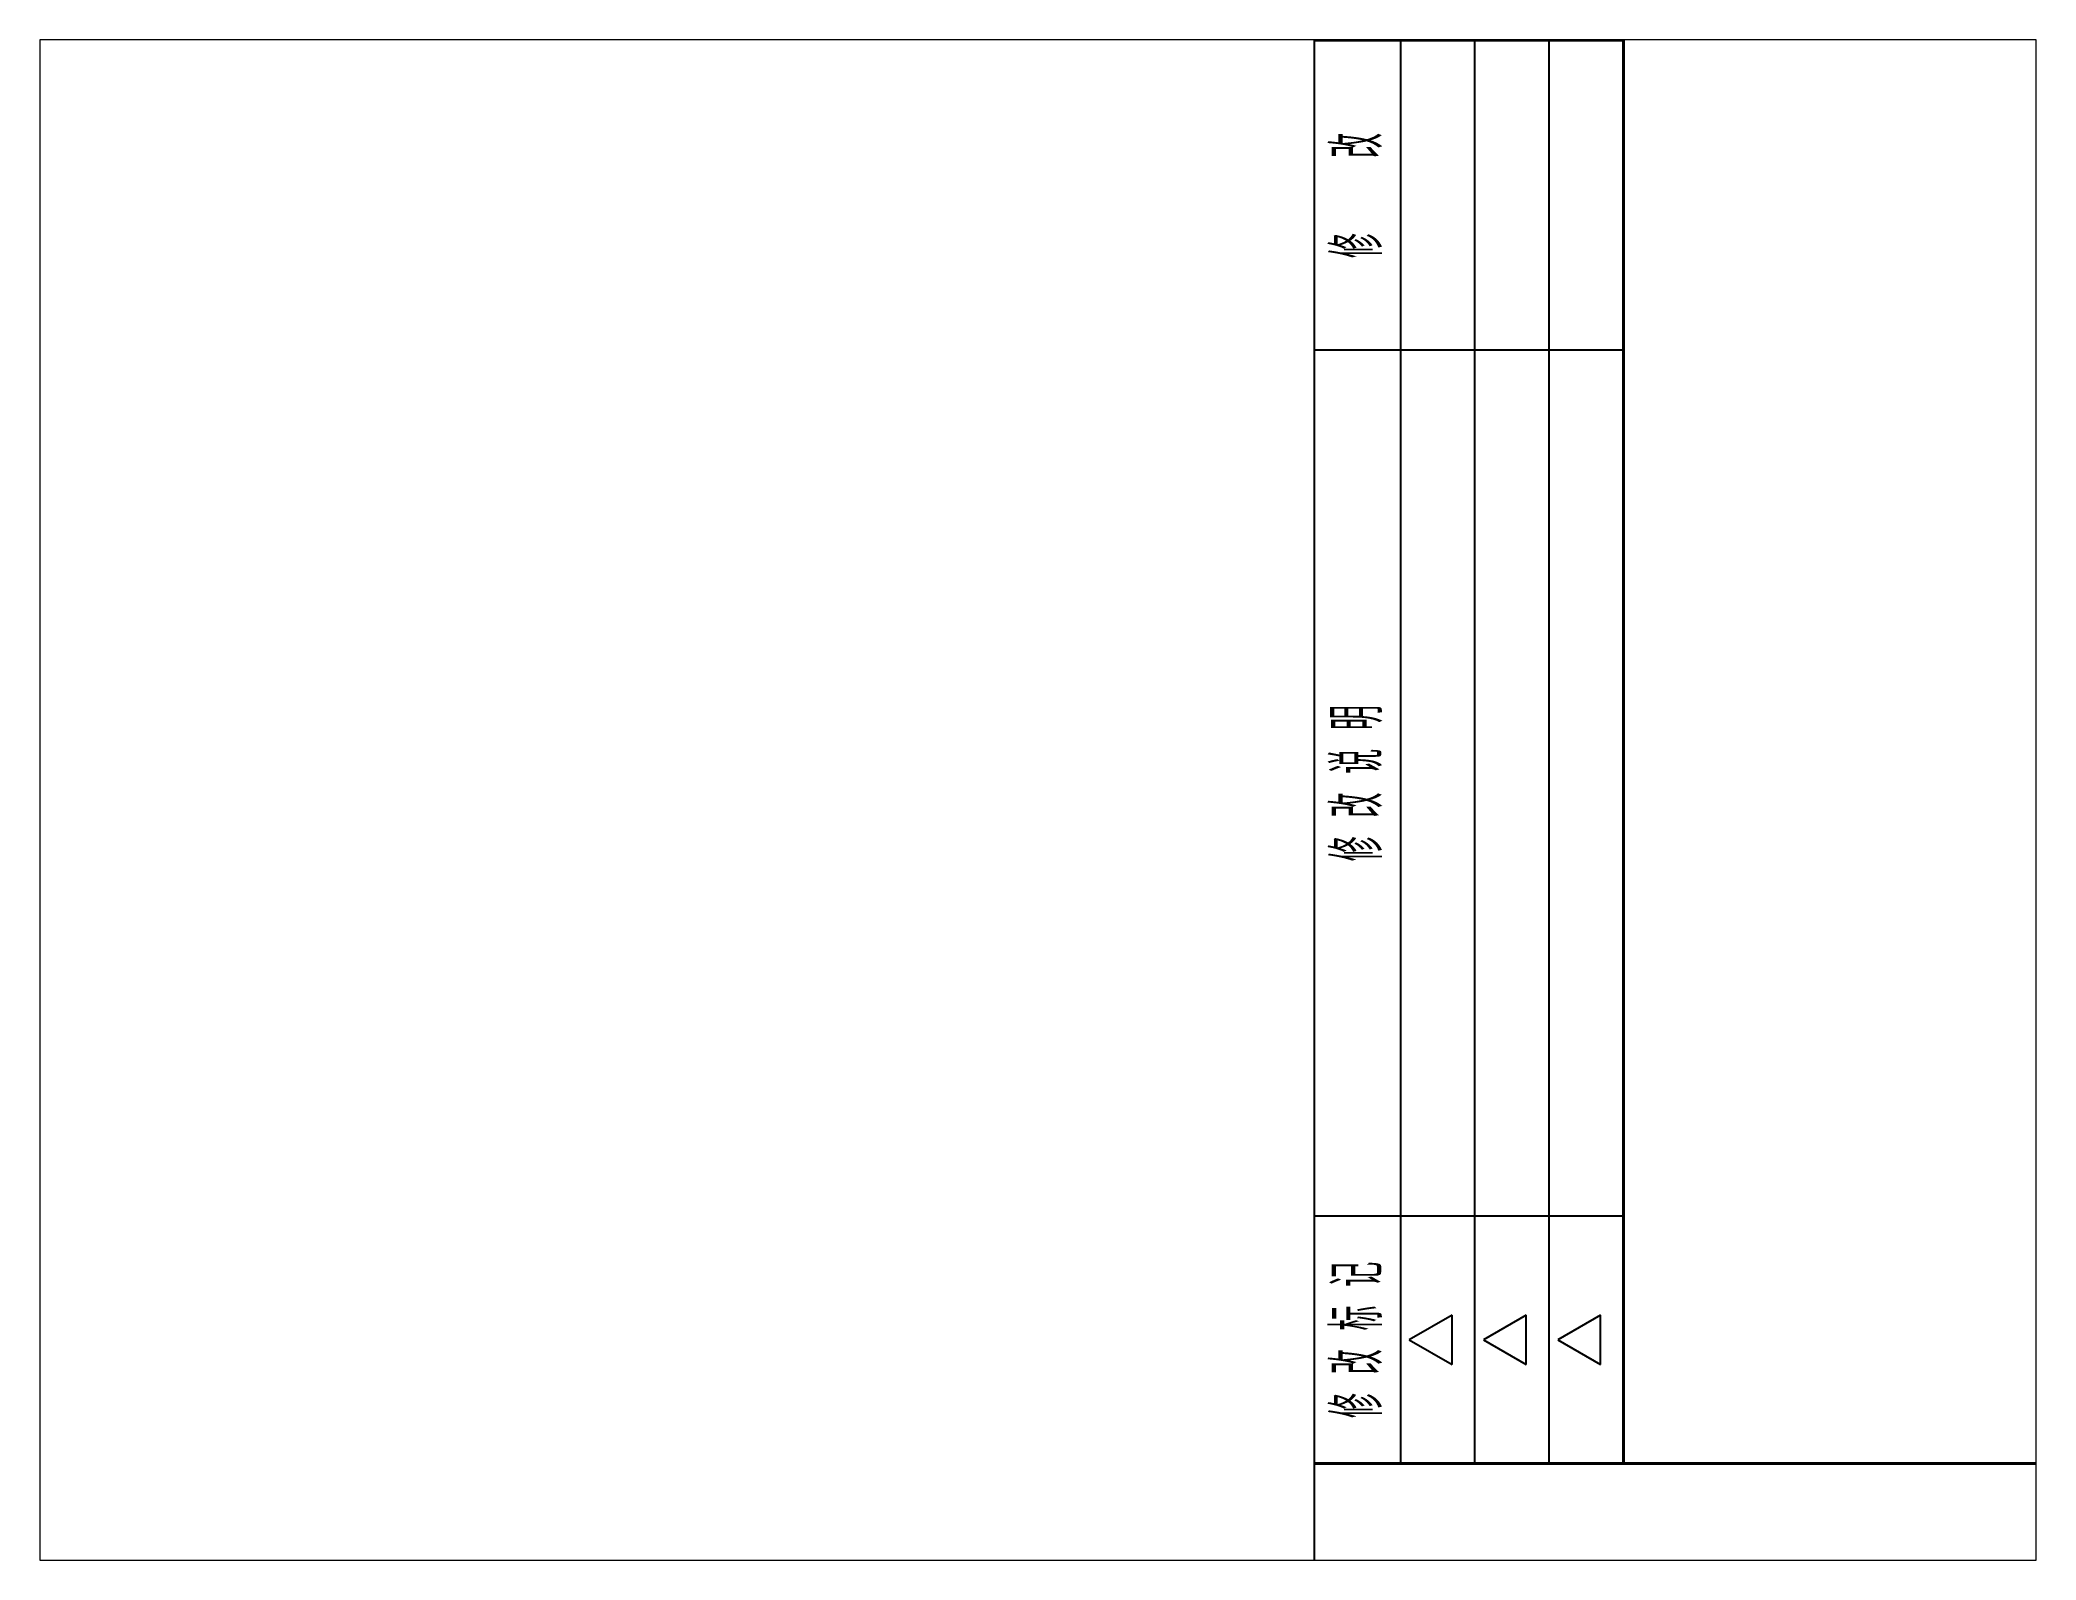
# Paper-space layout '布局1' of a CAD drawing. Header units: millimetres. Extents: x 27 to 240, y 20 to 183.
# The model-space entities are those that its viewports show. They can reach past a viewport. Long polylines and large blocks are cut down to what shows.
import ezdxf
from ezdxf.enums import TextEntityAlignment as Align

# ---------------------------------------------------------------- set-up
doc = ezdxf.new("R2010")
doc.units = ezdxf.units.MM
doc.linetypes.add('CENTERX2', pattern=[101.6, 63.5, -12.7, 12.7, -12.7])
for name, color, linetype in [('中心线', 3, 'CENTERX2'), ('尺寸标注', 4, 'Continuous'), ('细实线', 1, 'Continuous')]:
    doc.layers.add(name, color=color, linetype=linetype)
doc.layers.add('粗实线', color=7, linetype='Continuous', lineweight=40)
doc.styles.add('文字标注', font='gbenor.shx', dxfattribs={"width": 0.7, "bigfont": 'gbcbig.shx'})

# ---------------------------------------------------------------- blocks, each defined once
blk = doc.blocks.new('修改标记')
at = {"layer": '粗实线'}
blk.add_line((0, 0), (0, 25), dxfattribs=at)
at = {"layer": '细实线'}
for p, q in [((20, 0), (20, 25)), ((90, 0), (90, 25)), ((115, 0), (115, 25)), ((0, 18), (180, 18)), ((10, 17.31), (8, 13.85)), ((12, 13.85), (10, 17.31)), ((8, 13.85), (12, 13.85)), ((0, 12), (180, 12)), ((10, 11.31), (8, 7.85)), ((12, 7.85), (10, 11.31)), ((8, 7.85), (12, 7.85)), ((0, 6), (180, 6)), ((10, 5.31), (8, 1.85)), ((12, 1.85), (10, 5.31)), ((8, 1.85), (12, 1.85))]:
    blk.add_line(p, q, dxfattribs=at)
at = {"layer": '细实线', "style": '文字标注', "width": 0.7}
for s, p in [('修 改 标 记', (10, 21.5)), ('修 改 说 明', (55, 21.5)), ('修    改', (102.5, 21.5))]:
    blk.add_text(s, height=4, dxfattribs=at).set_placement(p, align=Align.MIDDLE_CENTER)

msp = doc.modelspace()

# ---------------------------------------------------------------- linework, layer by layer
at = {"layer": '粗实线'}
msp.add_lwpolyline([(8760, 12450), (375, 12450), (375, 150), (8760, 150)], close=True, dxfattribs=at)
at = {"layer": '细实线'}
msp.add_lwpolyline([(8910, 12600), (0, 12600), (0, 0), (8910, 0)], close=True, dxfattribs=at)

# ---------------------------------------------------------------- block references
at = {"layer": '尺寸标注', "xscale": 15, "yscale": 15, "zscale": 15, "rotation": 90}
msp.add_blockref('修改标记', (375, 150), dxfattribs=at)

psp = doc.layouts.new('布局1')

# ---------------------------------------------------------------- viewports
at = {"layer": '中心线'}
psp.add_viewport(center=(133.35, 101.6), size=(213.36, 162.56), view_center_point=(-334.535, 954.507), view_height=1843.17782, dxfattribs=at)

doc.saveas('drawing.dxf')
